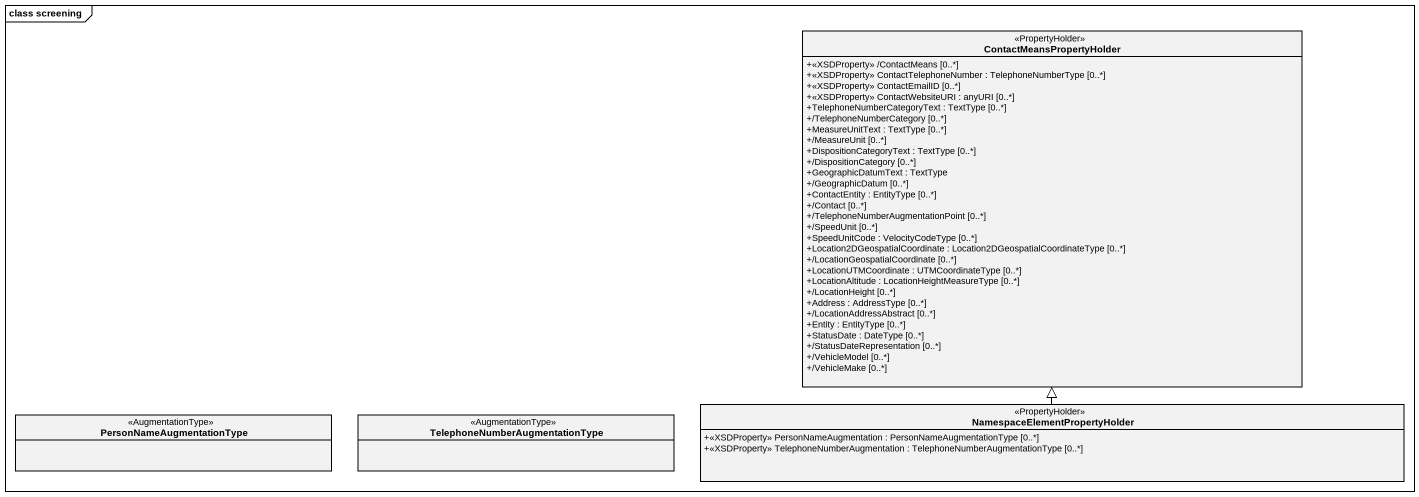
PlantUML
@startuml
mainframe class screening
hide circle
hide empty members
skinparam classAttributeIconSize 0
class ContactMeansPropertyHolder <<PropertyHolder>> {
  +<<XSDProperty>> /ContactMeans [0..*]
  +<<XSDProperty>> ContactTelephoneNumber : TelephoneNumberType [0..*]
  +<<XSDProperty>> ContactEmailID [0..*]
  +<<XSDProperty>> ContactWebsiteURI : anyURI [0..*]
  +TelephoneNumberCategoryText : TextType [0..*]
  +/TelephoneNumberCategory [0..*]
  +MeasureUnitText : TextType [0..*]
  +/MeasureUnit [0..*]
  +DispositionCategoryText : TextType [0..*]
  +/DispositionCategory [0..*]
  +GeographicDatumText : TextType
  +/GeographicDatum [0..*]
  +ContactEntity : EntityType [0..*]
  +/Contact [0..*]
  +/TelephoneNumberAugmentationPoint [0..*]
  +/SpeedUnit [0..*]
  +SpeedUnitCode : VelocityCodeType [0..*]
  +Location2DGeospatialCoordinate : Location2DGeospatialCoordinateType [0..*]
  +/LocationGeospatialCoordinate [0..*]
  +LocationUTMCoordinate : UTMCoordinateType [0..*]
  +LocationAltitude : LocationHeightMeasureType [0..*]
  +/LocationHeight [0..*]
  +Address : AddressType [0..*]
  +/LocationAddressAbstract [0..*]
  +Entity : EntityType [0..*]
  +StatusDate : DateType [0..*]
  +/StatusDateRepresentation [0..*]
  +/VehicleModel [0..*]
  +/VehicleMake [0..*]
}
class PersonNameAugmentationType <<AugmentationType>>
class "TelephoneNumberAugmentationType" as TelephoneNumberAugmentationT <<AugmentationType>>
class "NamespaceElementPropertyHolder" as NamespaceElementPropertyHold <<PropertyHolder>> {
  +<<XSDProperty>> PersonNameAugmentation : PersonNameAugmentationType [0..*]
  +<<XSDProperty>> TelephoneNumberAugmentation : TelephoneNumberAugmentationType [0..*]
}
NamespaceElementPropertyHold -up-|> ContactMeansPropertyHolder
@enduml
